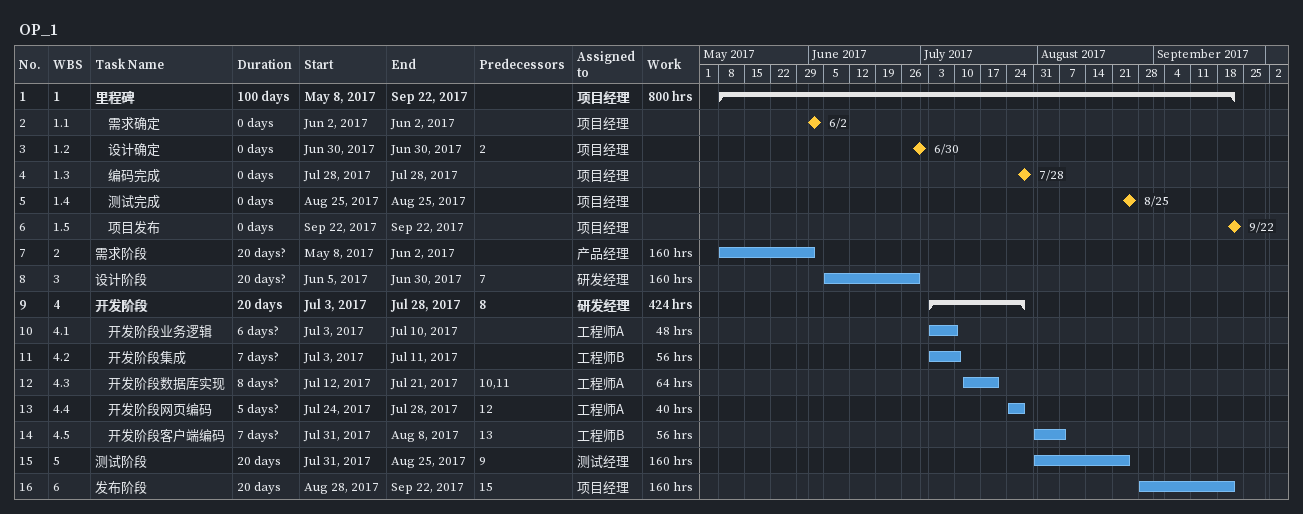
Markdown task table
OP_1

| ID | WBS | Task | Duration | Start | Finish | Predecessors | Resources | Work (h) |
|---|---|---|---|---|---|---|---|---|
| 1 | 1 | **里程碑** | 100d | 2017-05-08 | 2017-09-22 |  | 项目经理 | 800 |
| 2 | 1.1 | 需求确定 | 0d | 2017-06-02 | 2017-06-02 |  | 项目经理 |  |
| 3 | 1.2 | 设计确定 | 0d | 2017-06-30 | 2017-06-30 | 2 | 项目经理 |  |
| 4 | 1.3 | 编码完成 | 0d | 2017-07-28 | 2017-07-28 |  | 项目经理 |  |
| 5 | 1.4 | 测试完成 | 0d | 2017-08-25 | 2017-08-25 |  | 项目经理 |  |
| 6 | 1.5 | 项目发布 | 0d | 2017-09-22 | 2017-09-22 |  | 项目经理 |  |
| 7 | 2 | 需求阶段 | 20d? | 2017-05-08 | 2017-06-02 |  | 产品经理 | 160 |
| 8 | 3 | 设计阶段 | 20d? | 2017-06-05 | 2017-06-30 | 7 | 研发经理 | 160 |
| 9 | 4 | **开发阶段** | 20d | 2017-07-03 | 2017-07-28 | 8 | 研发经理 | 424 |
| 10 | 4.1 | 开发阶段业务逻辑 | 6d? | 2017-07-03 | 2017-07-10 |  | 工程师A | 48 |
| 11 | 4.2 | 开发阶段集成 | 7d? | 2017-07-03 | 2017-07-11 |  | 工程师B | 56 |
| 12 | 4.3 | 开发阶段数据库实现 | 8d? | 2017-07-12 | 2017-07-21 | 10, 11 | 工程师A | 64 |
| 13 | 4.4 | 开发阶段网页编码 | 5d? | 2017-07-24 | 2017-07-28 | 12 | 工程师A | 40 |
| 14 | 4.5 | 开发阶段客户端编码 | 7d? | 2017-07-31 | 2017-08-08 | 13 | 工程师B | 56 |
| 15 | 5 | 测试阶段 | 20d | 2017-07-31 | 2017-08-25 | 9 | 测试经理 | 160 |
| 16 | 6 | 发布阶段 | 20d | 2017-08-28 | 2017-09-22 | 15 | 项目经理 | 160 |
